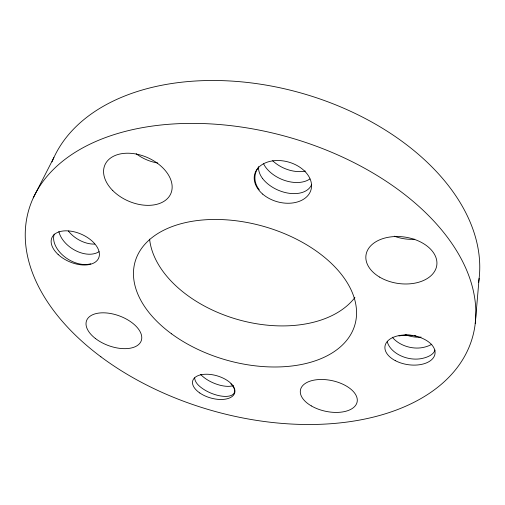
<?xml version="1.0" encoding="UTF-8"?>
<svg xmlns="http://www.w3.org/2000/svg" width="505" height="505" viewBox="0 0 505 505"><rect width="100%" height="100%" fill="white"/><g stroke="black" fill="none" stroke-linecap="round" stroke-linejoin="round"><path stroke-width="0.76" d="M475.23 323.541L479.119 278.413M33.273 197.872L53.877 157.56M52.009 161.884A222.244 144.657 16 0 1 300.967 93.002A222.244 144.657 16 0 1 478.588 282.314M354.908 297.508A110.191 70.833 16 0 1 237.842 319.551A110.191 70.833 16 0 1 149.594 239.111M414.775 239.25A34.334 23.735 7.4 0 1 394.336 236.189M157.73 163.008A34.51 24.051 24.4 0 1 136.198 153.754M233.455 385.555A21.38 9.601 22.9 0 1 201.4 375.209A21.298 13.231 8.5 0 1 200.693 374.439M230.886 383.832A21.557 9.481 22.8 0 1 226.442 396.387A21.557 9.481 22.8 0 1 198.383 385.17A21.469 13.168 8.5 0 1 194.633 377.866M387.259 341.803A24.846 16.911 14.2 0 0 421.101 358.651A24.928 12.019 3.8 0 0 434.969 350.041M392.316 337.207A24.612 16.955 14 0 0 422.521 347.579A24.701 12.152 3.6 0 0 431.788 344.214M421.12 337.1A24.385 16.993 13.9 0 1 405.168 334.569M398.969 335.958A24.928 12.019 3.8 0 1 412.837 335.415M414.416 335.598A24.928 12.019 3.8 0 1 415.981 335.831M311.534 184.83A28.659 18.249 23.5 0 1 289.605 193.346A28.659 18.249 23.5 0 1 262.625 178.606M262.632 178.6A28.507 22.22 5.7 0 1 258.371 166.606M305.367 171.062A28.053 18.426 23.8 0 1 272.637 160.723M309.906 178.947A28.349 18.344 23.6 0 1 265.933 167.628A28.204 22.22 5.5 0 1 263.623 163.835M259.248 189.817A28.817 22.207 6 0 1 258.503 167.243M94.788 244.079A24.676 16.381 32.8 0 1 68.326 230.981M99.068 251.673A25.054 13.162 15.8 0 1 95.193 253.441A24.896 16.33 32.6 0 1 58.864 231.568M90.742 263.774A25.124 16.28 32.3 0 1 64.135 256.407A25.124 16.28 32.3 0 1 54.25 234.086M171.574 333.843A114.332 69.387 16 0 0 354.453 326.243A114.332 69.387 16 0 0 209.007 219.587A114.332 69.387 16 0 0 171.574 333.843M100.912 356.814A230.829 141.968 16 0 0 471.234 341.386A230.829 141.968 16 0 0 179.471 123.643A230.829 141.968 16 0 0 100.912 356.814M379.596 277.087A35.754 23.419 8.2 0 0 436.604 266.343A35.754 23.419 8.2 0 0 387.966 237.337A35.754 23.419 8.2 0 0 379.596 277.087M311.314 405.906A28.962 15.661 12.1 0 0 357.041 402.321A28.962 15.661 12.1 0 0 318.024 379.608A28.962 15.661 12.1 0 0 311.314 405.906M95.262 338.382A29.132 15.813 20.2 0 0 141.166 340.97A29.132 15.813 20.2 0 0 105.229 312.873A29.132 15.813 20.2 0 0 95.262 338.382M112.785 190.587A35.943 23.748 23.5 0 0 170.652 193.996A35.943 23.748 23.5 0 0 130.126 153.286A35.943 23.748 23.5 0 0 112.785 190.587M58.132 254.488A25.502 14.986 23.5 0 0 98.551 258.314A25.502 14.986 23.5 0 0 69.103 230.962A25.502 14.986 23.5 0 0 58.132 254.488M199.778 392.972A21.841 11.533 16.1 0 0 234.547 393.389A21.841 11.533 16.1 0 0 206.823 374.23A21.841 11.533 16.1 0 0 199.778 392.972M395.263 360.627A25.288 14.752 8.6 0 0 434.956 354.062A25.288 14.752 8.6 0 0 399.739 335.465A25.288 14.752 8.6 0 0 395.263 360.627M262.707 194.116A29.221 20.636 15.6 0 0 310.625 190.959A29.221 20.636 15.6 0 0 275.307 160.596A29.221 20.636 15.6 0 0 262.707 194.116"/></g></svg>
